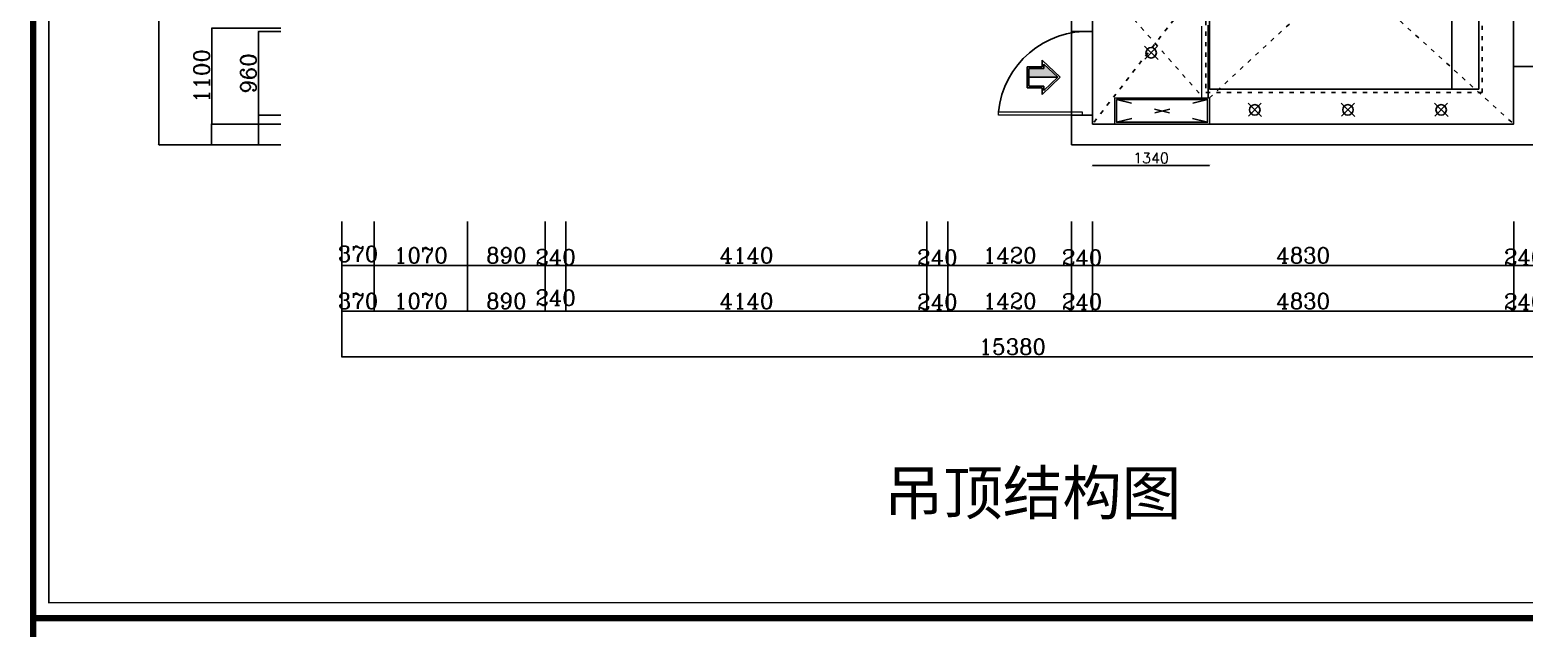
# Model space of a CAD drawing. Header units: millimetres. Extents: x 512961 to 1001058, y -961995 to -458543.
# Drawn here: x 773196 to 790335, y -943187 to -936326 of the extents above; entities that cross this region are included whole.
import ezdxf

# ---------------------------------------------------------------- set-up
doc = ezdxf.new("R2010")
doc.units = ezdxf.units.MM
doc.header["$MEASUREMENT"] = 0
doc.header["$PDMODE"] = 3
doc.linetypes.add('ACAD_ISO03W100', pattern=[30, 12, -18])
doc.layers.get('0').update_dxf_attribs({"linetype": 'CONTINUOUS'})
doc.layers.get('DEFPOINTS').update_dxf_attribs({"linetype": 'CONTINUOUS'})
for name, color, linetype in [('1', 7, 'CONTINUOUS'), ('2', 4, 'CONTINUOUS'), ('txt', 7, 'CONTINUOUS'), ('WINDOW', 5, 'CONTINUOUS'), ('图例-电', 7, 'CONTINUOUS'), ('装饰细节', 1, 'CONTINUOUS'), ('辅助线', 8, 'CONTINUOUS')]:
    doc.layers.add(name, color=color, linetype=linetype)
doc.layers.add('门窗', color=4, linetype='CONTINUOUS', lineweight=13)
doc.styles.add('HZXY', font='complex.shx', dxfattribs={"bigfont": 'HZXY.shx'})
doc.styles.get("Standard").update_dxf_attribs({"font": 'complex.shx', "bigfont": 'hzxy.shx'})
doc.dimstyles.new('LMDIM40', dxfattribs={"dimtxt": 80, "dimasz": 20, "dimexe": 0, "dimexo": 0, "dimgap": 25, "dimtad": 1, "dimdec": 0, "dimzin": 0, "dimdsep": 46, "dimtxsty": 'Standard', "dimblk1": 'DOT', "dimblk2": 'DOT', "dimsah": 1, "dimcen": 0, "dimclrd": 2, "dimclre": 2, "dimclrt": 2, "dimadec": 0, "dimazin": 0, "dimtfac": 1, "dimtdec": 0, "dimtmove": 2, "dimatfit": 3, "dimldrblk": 'DOT', "dimfxl": 0, "dimtolj": 1, "dimtzin": 0, "dimarcsym": 0})

# ---------------------------------------------------------------- blocks, each defined once
blk = doc.blocks.new('_ArchTick')
at = {"color": 0, "linetype": 'ByBlock', "const_width": 0.15}
blk.add_lwpolyline([(-0.5, -0.5), (0.5, 0.5)], dxfattribs=at)
blk = doc.blocks.new('*D604')
at = {"layer": 'DEFPOINTS', "color": 0}
for p in [(775818, -936346), (776076, -936346), (776076, -937306)]:
    blk.add_point(p, dxfattribs=at)
at = {"layer": 'txt', "color": 2, "lineweight": -2}
for p, q in [((776076, -936346), (775818, -936346)), ((775818, -937306), (775818, -936346)), ((776076, -937306), (775818, -937306))]:
    blk.add_line(p, q, dxfattribs=at)
at = {"layer": 'txt', "color": 2, "lineweight": -2, "xscale": 20, "yscale": 20, "zscale": 20}
for p, rotation in [((775818, -936346), 90), ((775818, -937306), 270)]:
    blk.add_blockref('_ArchTick', p, dxfattribs=dict(at, rotation=rotation))
at = {"layer": 'txt', "color": 2, "insert": (775703, -936826), "char_height": 180, "attachment_point": 5, "rotation": 90}
blk.add_mtext('\\A1;960', dxfattribs=at)
blk = doc.blocks.new('_DOT')
at = {"color": 0, "linetype": 'ByBlock'}
blk.add_line((-0.5, 0), (-1, 0), dxfattribs=at)
at = {"color": 0, "linetype": 'ByBlock', "const_width": 0.5}
blk.add_lwpolyline([(-0.25, 0, 1), (0.25, 0, 1)], format="xyb", close=True, dxfattribs=at)
blk = doc.blocks.new('DOT')
at = {"color": 0, "linetype": 'ByBlock'}
blk.add_line((-0.35, 0), (-1, 0), dxfattribs=at)
at = {"color": 0, "linetype": 'ByBlock', "const_width": 0.35}
blk.add_lwpolyline([(-0.175, 0, 1), (0.175, 0, 1)], format="xyb", close=True, dxfattribs=at)
blk = doc.blocks.new('*D614')
at = {"layer": 'DEFPOINTS', "color": 0}
for p in [(776076, -936306), (775281, -937406), (776076, -937406)]:
    blk.add_point(p, dxfattribs=at)
at = {"layer": 'txt', "color": 2, "lineweight": -2}
for p, q in [((776076, -936306), (775281, -936306)), ((775281, -936306), (775281, -937406)), ((776076, -937406), (775281, -937406))]:
    blk.add_line(p, q, dxfattribs=at)
at = {"layer": 'txt', "color": 2, "lineweight": -2, "xscale": 20, "yscale": 20, "zscale": 20}
for p, rotation in [((775281, -936306), 90), ((775281, -937406), 270)]:
    blk.add_blockref('_ArchTick', p, dxfattribs=dict(at, rotation=rotation))
at = {"layer": 'txt', "color": 2, "insert": (775166, -936856), "char_height": 180, "attachment_point": 5, "rotation": 90}
blk.add_mtext('\\A1;1100', dxfattribs=at)
blk = doc.blocks.new('*D615')
at = {"layer": 'DEFPOINTS', "color": 0}
for p in [(776076, -929466), (774673, -937646), (776076, -937646)]:
    blk.add_point(p, dxfattribs=at)
at = {"layer": 'txt', "color": 2, "lineweight": -2}
for p, q in [((776076, -929466), (774673, -929466)), ((774673, -929466), (774673, -937646)), ((776076, -937646), (774673, -937646))]:
    blk.add_line(p, q, dxfattribs=at)
at = {"layer": 'txt', "color": 2, "lineweight": -2, "xscale": 20, "yscale": 20, "zscale": 20}
for p, rotation in [((774673, -929466), 90), ((774673, -937646), 270)]:
    blk.add_blockref('_ArchTick', p, dxfattribs=dict(at, rotation=rotation))
at = {"layer": 'txt', "color": 2, "insert": (774558, -933556), "char_height": 180, "attachment_point": 5, "rotation": 90}
blk.add_mtext('\\A1;8180', dxfattribs=at)
blk = doc.blocks.new('*D625')
at = {"layer": 'DEFPOINTS', "color": 0}
for p in [(776775, -938523), (777145, -938523), (777145, -939028)]:
    blk.add_point(p, dxfattribs=at)
at = {"layer": 'txt', "color": 2, "lineweight": -2}
for p, q in [((776775, -938523), (776775, -939028)), ((777145, -938523), (777145, -939028)), ((776775, -939028), (777145, -939028))]:
    blk.add_line(p, q, dxfattribs=at)
at = {"layer": 'txt', "color": 2, "lineweight": -2, "xscale": 20, "yscale": 20, "zscale": 20, "rotation": 180}
blk.add_blockref('_ArchTick', (776775, -939028), dxfattribs=at)
at = {"layer": 'txt', "color": 2, "lineweight": -2, "xscale": 20, "yscale": 20, "zscale": 20}
blk.add_blockref('_ArchTick', (777145, -939028), dxfattribs=at)
at = {"layer": 'txt', "color": 2, "insert": (776960, -938895), "char_height": 180, "attachment_point": 5}
blk.add_mtext('\\A1;370', dxfattribs=at)
blk = doc.blocks.new('*D626')
at = {"layer": 'DEFPOINTS', "color": 0}
for p in [(777145, -938523), (778215, -938523), (778215, -939028)]:
    blk.add_point(p, dxfattribs=at)
at = {"layer": 'txt', "color": 2, "lineweight": -2}
for p, q in [((777145, -938523), (777145, -939028)), ((778215, -938523), (778215, -939028)), ((777145, -939028), (778215, -939028))]:
    blk.add_line(p, q, dxfattribs=at)
at = {"layer": 'txt', "color": 2, "lineweight": -2, "xscale": 20, "yscale": 20, "zscale": 20, "rotation": 180}
blk.add_blockref('_ArchTick', (777145, -939028), dxfattribs=at)
at = {"layer": 'txt', "color": 2, "lineweight": -2, "xscale": 20, "yscale": 20, "zscale": 20}
blk.add_blockref('_ArchTick', (778215, -939028), dxfattribs=at)
at = {"layer": 'txt', "color": 2, "insert": (777680, -938913), "char_height": 180, "attachment_point": 5}
blk.add_mtext('\\A1;1070', dxfattribs=at)
blk = doc.blocks.new('*D627')
at = {"layer": 'DEFPOINTS', "color": 0}
for p in [(778215, -938523), (779105, -938523), (779105, -939028)]:
    blk.add_point(p, dxfattribs=at)
at = {"layer": 'txt', "color": 2, "lineweight": -2}
for p, q in [((778215, -938523), (778215, -939028)), ((779105, -938523), (779105, -939028)), ((778215, -939028), (779105, -939028))]:
    blk.add_line(p, q, dxfattribs=at)
at = {"layer": 'txt', "color": 2, "lineweight": -2, "xscale": 20, "yscale": 20, "zscale": 20, "rotation": 180}
blk.add_blockref('_ArchTick', (778215, -939028), dxfattribs=at)
at = {"layer": 'txt', "color": 2, "lineweight": -2, "xscale": 20, "yscale": 20, "zscale": 20}
blk.add_blockref('_ArchTick', (779105, -939028), dxfattribs=at)
at = {"layer": 'txt', "color": 2, "insert": (778660, -938913), "char_height": 180, "attachment_point": 5}
blk.add_mtext('\\A1;890', dxfattribs=at)
blk = doc.blocks.new('*D628')
at = {"layer": 'DEFPOINTS', "color": 0}
for p in [(779105, -938523), (779345, -938523), (779345, -939028)]:
    blk.add_point(p, dxfattribs=at)
at = {"layer": 'txt', "color": 2, "lineweight": -2}
for p, q in [((779105, -938523), (779105, -939028)), ((779345, -938523), (779345, -939028)), ((779105, -939028), (779345, -939028))]:
    blk.add_line(p, q, dxfattribs=at)
at = {"layer": 'txt', "color": 2, "lineweight": -2, "xscale": 20, "yscale": 20, "zscale": 20, "rotation": 180}
blk.add_blockref('_ArchTick', (779105, -939028), dxfattribs=at)
at = {"layer": 'txt', "color": 2, "lineweight": -2, "xscale": 20, "yscale": 20, "zscale": 20}
blk.add_blockref('_ArchTick', (779345, -939028), dxfattribs=at)
at = {"layer": 'txt', "color": 2, "insert": (779225, -938933), "char_height": 180, "attachment_point": 5}
blk.add_mtext('\\A1;240', dxfattribs=at)
blk = doc.blocks.new('*D629')
at = {"layer": 'DEFPOINTS', "color": 0}
for p in [(779345, -938523), (783485, -938523), (783485, -939028)]:
    blk.add_point(p, dxfattribs=at)
at = {"layer": 'txt', "color": 2, "lineweight": -2}
for p, q in [((779345, -938523), (779345, -939028)), ((783485, -938523), (783485, -939028)), ((779345, -939028), (783485, -939028))]:
    blk.add_line(p, q, dxfattribs=at)
at = {"layer": 'txt', "color": 2, "lineweight": -2, "xscale": 20, "yscale": 20, "zscale": 20, "rotation": 180}
blk.add_blockref('_ArchTick', (779345, -939028), dxfattribs=at)
at = {"layer": 'txt', "color": 2, "lineweight": -2, "xscale": 20, "yscale": 20, "zscale": 20}
blk.add_blockref('_ArchTick', (783485, -939028), dxfattribs=at)
at = {"layer": 'txt', "color": 2, "insert": (781415, -938913), "char_height": 180, "attachment_point": 5}
blk.add_mtext('\\A1;4140', dxfattribs=at)
blk = doc.blocks.new('*D630')
at = {"layer": 'DEFPOINTS', "color": 0}
for p in [(783485, -938523), (783725, -938523), (783725, -939028)]:
    blk.add_point(p, dxfattribs=at)
at = {"layer": 'txt', "color": 2, "lineweight": -2}
for p, q in [((783485, -938523), (783485, -939028)), ((783725, -938523), (783725, -939028)), ((783485, -939028), (783725, -939028))]:
    blk.add_line(p, q, dxfattribs=at)
at = {"layer": 'txt', "color": 2, "lineweight": -2, "xscale": 20, "yscale": 20, "zscale": 20, "rotation": 180}
blk.add_blockref('_ArchTick', (783485, -939028), dxfattribs=at)
at = {"layer": 'txt', "color": 2, "lineweight": -2, "xscale": 20, "yscale": 20, "zscale": 20}
blk.add_blockref('_ArchTick', (783725, -939028), dxfattribs=at)
at = {"layer": 'txt', "color": 2, "insert": (783605, -938937), "char_height": 180, "attachment_point": 5}
blk.add_mtext('\\A1;240', dxfattribs=at)
blk = doc.blocks.new('*D631')
at = {"layer": 'DEFPOINTS', "color": 0}
for p in [(783725, -938523), (785145, -938523), (785145, -939028)]:
    blk.add_point(p, dxfattribs=at)
at = {"layer": 'txt', "color": 2, "lineweight": -2}
for p, q in [((783725, -938523), (783725, -939028)), ((785145, -938523), (785145, -939028)), ((783725, -939028), (785145, -939028))]:
    blk.add_line(p, q, dxfattribs=at)
at = {"layer": 'txt', "color": 2, "lineweight": -2, "xscale": 20, "yscale": 20, "zscale": 20, "rotation": 180}
blk.add_blockref('_ArchTick', (783725, -939028), dxfattribs=at)
at = {"layer": 'txt', "color": 2, "lineweight": -2, "xscale": 20, "yscale": 20, "zscale": 20}
blk.add_blockref('_ArchTick', (785145, -939028), dxfattribs=at)
at = {"layer": 'txt', "color": 2, "insert": (784435, -938913), "char_height": 180, "attachment_point": 5}
blk.add_mtext('\\A1;1420', dxfattribs=at)
blk = doc.blocks.new('*D632')
at = {"layer": 'DEFPOINTS', "color": 0}
for p in [(785145, -938523), (785385, -938523), (785385, -939028)]:
    blk.add_point(p, dxfattribs=at)
at = {"layer": 'txt', "color": 2, "lineweight": -2}
for p, q in [((785145, -938523), (785145, -939028)), ((785385, -938523), (785385, -939028)), ((785145, -939028), (785385, -939028))]:
    blk.add_line(p, q, dxfattribs=at)
at = {"layer": 'txt', "color": 2, "lineweight": -2, "xscale": 20, "yscale": 20, "zscale": 20, "rotation": 180}
blk.add_blockref('_ArchTick', (785145, -939028), dxfattribs=at)
at = {"layer": 'txt', "color": 2, "lineweight": -2, "xscale": 20, "yscale": 20, "zscale": 20}
blk.add_blockref('_ArchTick', (785385, -939028), dxfattribs=at)
at = {"layer": 'txt', "color": 2, "insert": (785265, -938937), "char_height": 180, "attachment_point": 5}
blk.add_mtext('\\A1;240', dxfattribs=at)
blk = doc.blocks.new('*D633')
at = {"layer": 'DEFPOINTS', "color": 0}
for p in [(785385, -938523), (790215, -938523), (790215, -939028)]:
    blk.add_point(p, dxfattribs=at)
at = {"layer": 'txt', "color": 2, "lineweight": -2}
for p, q in [((785385, -938523), (785385, -939028)), ((790215, -938523), (790215, -939028)), ((785385, -939028), (790215, -939028))]:
    blk.add_line(p, q, dxfattribs=at)
at = {"layer": 'txt', "color": 2, "lineweight": -2, "xscale": 20, "yscale": 20, "zscale": 20, "rotation": 180}
blk.add_blockref('_ArchTick', (785385, -939028), dxfattribs=at)
at = {"layer": 'txt', "color": 2, "lineweight": -2, "xscale": 20, "yscale": 20, "zscale": 20}
blk.add_blockref('_ArchTick', (790215, -939028), dxfattribs=at)
at = {"layer": 'txt', "color": 2, "insert": (787800, -938913), "char_height": 180, "attachment_point": 5}
blk.add_mtext('\\A1;4830', dxfattribs=at)
blk = doc.blocks.new('*D634')
at = {"layer": 'DEFPOINTS', "color": 0}
for p in [(790215, -938523), (790455, -938523), (790455, -939028)]:
    blk.add_point(p, dxfattribs=at)
at = {"layer": 'txt', "color": 2, "lineweight": -2}
for p, q in [((790215, -938523), (790215, -939028)), ((790455, -938523), (790455, -939028)), ((790215, -939028), (790455, -939028))]:
    blk.add_line(p, q, dxfattribs=at)
at = {"layer": 'txt', "color": 2, "lineweight": -2, "xscale": 20, "yscale": 20, "zscale": 20, "rotation": 180}
blk.add_blockref('_ArchTick', (790215, -939028), dxfattribs=at)
at = {"layer": 'txt', "color": 2, "lineweight": -2, "xscale": 20, "yscale": 20, "zscale": 20}
blk.add_blockref('_ArchTick', (790455, -939028), dxfattribs=at)
at = {"layer": 'txt', "color": 2, "insert": (790335, -938932), "char_height": 180, "attachment_point": 5}
blk.add_mtext('\\A1;240', dxfattribs=at)
blk = doc.blocks.new('*D637')
at = {"layer": 'DEFPOINTS', "color": 0}
for p in [(776775, -938523), (777145, -938523), (777145, -939552)]:
    blk.add_point(p, dxfattribs=at)
at = {"layer": 'txt', "color": 2, "lineweight": -2}
for p, q in [((776775, -938523), (776775, -939552)), ((777145, -938523), (777145, -939552)), ((776775, -939552), (777145, -939552))]:
    blk.add_line(p, q, dxfattribs=at)
at = {"layer": 'txt', "color": 2, "lineweight": -2, "xscale": 20, "yscale": 20, "zscale": 20, "rotation": 180}
blk.add_blockref('_ArchTick', (776775, -939552), dxfattribs=at)
at = {"layer": 'txt', "color": 2, "lineweight": -2, "xscale": 20, "yscale": 20, "zscale": 20}
blk.add_blockref('_ArchTick', (777145, -939552), dxfattribs=at)
at = {"layer": 'txt', "color": 2, "insert": (776960, -939437), "char_height": 180, "attachment_point": 5}
blk.add_mtext('\\A1;370', dxfattribs=at)
blk = doc.blocks.new('*D638')
at = {"layer": 'DEFPOINTS', "color": 0}
for p in [(777145, -938523), (778215, -938523), (778215, -939552)]:
    blk.add_point(p, dxfattribs=at)
at = {"layer": 'txt', "color": 2, "lineweight": -2}
for p, q in [((777145, -938523), (777145, -939552)), ((778215, -938523), (778215, -939552)), ((777145, -939552), (778215, -939552))]:
    blk.add_line(p, q, dxfattribs=at)
at = {"layer": 'txt', "color": 2, "lineweight": -2, "xscale": 20, "yscale": 20, "zscale": 20, "rotation": 180}
blk.add_blockref('_ArchTick', (777145, -939552), dxfattribs=at)
at = {"layer": 'txt', "color": 2, "lineweight": -2, "xscale": 20, "yscale": 20, "zscale": 20}
blk.add_blockref('_ArchTick', (778215, -939552), dxfattribs=at)
at = {"layer": 'txt', "color": 2, "insert": (777680, -939437), "char_height": 180, "attachment_point": 5}
blk.add_mtext('\\A1;1070', dxfattribs=at)
blk = doc.blocks.new('*D639')
at = {"layer": 'DEFPOINTS', "color": 0}
for p in [(778215, -938523), (779105, -938523), (779105, -939552)]:
    blk.add_point(p, dxfattribs=at)
at = {"layer": 'txt', "color": 2, "lineweight": -2}
for p, q in [((778215, -938523), (778215, -939552)), ((779105, -938523), (779105, -939552)), ((778215, -939552), (779105, -939552))]:
    blk.add_line(p, q, dxfattribs=at)
at = {"layer": 'txt', "color": 2, "lineweight": -2, "xscale": 20, "yscale": 20, "zscale": 20, "rotation": 180}
blk.add_blockref('_ArchTick', (778215, -939552), dxfattribs=at)
at = {"layer": 'txt', "color": 2, "lineweight": -2, "xscale": 20, "yscale": 20, "zscale": 20}
blk.add_blockref('_ArchTick', (779105, -939552), dxfattribs=at)
at = {"layer": 'txt', "color": 2, "insert": (778660, -939437), "char_height": 180, "attachment_point": 5}
blk.add_mtext('\\A1;890', dxfattribs=at)
blk = doc.blocks.new('*D640')
at = {"layer": 'DEFPOINTS', "color": 0}
for p in [(779105, -938523), (779345, -938523), (779345, -939552)]:
    blk.add_point(p, dxfattribs=at)
at = {"layer": 'txt', "color": 2, "lineweight": -2}
for p, q in [((779105, -938523), (779105, -939552)), ((779345, -938523), (779345, -939552)), ((779105, -939552), (779345, -939552))]:
    blk.add_line(p, q, dxfattribs=at)
at = {"layer": 'txt', "color": 2, "lineweight": -2, "xscale": 20, "yscale": 20, "zscale": 20, "rotation": 180}
blk.add_blockref('_ArchTick', (779105, -939552), dxfattribs=at)
at = {"layer": 'txt', "color": 2, "lineweight": -2, "xscale": 20, "yscale": 20, "zscale": 20}
blk.add_blockref('_ArchTick', (779345, -939552), dxfattribs=at)
at = {"layer": 'txt', "color": 2, "insert": (779225, -939399), "char_height": 180, "attachment_point": 5}
blk.add_mtext('\\A1;240', dxfattribs=at)
blk = doc.blocks.new('*D641')
at = {"layer": 'DEFPOINTS', "color": 0}
for p in [(779345, -938523), (783485, -938523), (783485, -939552)]:
    blk.add_point(p, dxfattribs=at)
at = {"layer": 'txt', "color": 2, "lineweight": -2}
for p, q in [((779345, -938523), (779345, -939552)), ((783485, -938523), (783485, -939552)), ((779345, -939552), (783485, -939552))]:
    blk.add_line(p, q, dxfattribs=at)
at = {"layer": 'txt', "color": 2, "lineweight": -2, "xscale": 20, "yscale": 20, "zscale": 20, "rotation": 180}
blk.add_blockref('_ArchTick', (779345, -939552), dxfattribs=at)
at = {"layer": 'txt', "color": 2, "lineweight": -2, "xscale": 20, "yscale": 20, "zscale": 20}
blk.add_blockref('_ArchTick', (783485, -939552), dxfattribs=at)
at = {"layer": 'txt', "color": 2, "insert": (781415, -939437), "char_height": 180, "attachment_point": 5}
blk.add_mtext('\\A1;4140', dxfattribs=at)
blk = doc.blocks.new('*D642')
at = {"layer": 'DEFPOINTS', "color": 0}
for p in [(783485, -938523), (783725, -938523), (783725, -939552)]:
    blk.add_point(p, dxfattribs=at)
at = {"layer": 'txt', "color": 2, "lineweight": -2}
for p, q in [((783485, -938523), (783485, -939552)), ((783725, -938523), (783725, -939552)), ((783485, -939552), (783725, -939552))]:
    blk.add_line(p, q, dxfattribs=at)
at = {"layer": 'txt', "color": 2, "lineweight": -2, "xscale": 20, "yscale": 20, "zscale": 20, "rotation": 180}
blk.add_blockref('_ArchTick', (783485, -939552), dxfattribs=at)
at = {"layer": 'txt', "color": 2, "lineweight": -2, "xscale": 20, "yscale": 20, "zscale": 20}
blk.add_blockref('_ArchTick', (783725, -939552), dxfattribs=at)
at = {"layer": 'txt', "color": 2, "insert": (783605, -939448), "char_height": 180, "attachment_point": 5}
blk.add_mtext('\\A1;240', dxfattribs=at)
blk = doc.blocks.new('*D643')
at = {"layer": 'DEFPOINTS', "color": 0}
for p in [(783725, -938523), (785145, -938523), (785145, -939552)]:
    blk.add_point(p, dxfattribs=at)
at = {"layer": 'txt', "color": 2, "lineweight": -2}
for p, q in [((783725, -938523), (783725, -939552)), ((785145, -938523), (785145, -939552)), ((783725, -939552), (785145, -939552))]:
    blk.add_line(p, q, dxfattribs=at)
at = {"layer": 'txt', "color": 2, "lineweight": -2, "xscale": 20, "yscale": 20, "zscale": 20, "rotation": 180}
blk.add_blockref('_ArchTick', (783725, -939552), dxfattribs=at)
at = {"layer": 'txt', "color": 2, "lineweight": -2, "xscale": 20, "yscale": 20, "zscale": 20}
blk.add_blockref('_ArchTick', (785145, -939552), dxfattribs=at)
at = {"layer": 'txt', "color": 2, "insert": (784435, -939437), "char_height": 180, "attachment_point": 5}
blk.add_mtext('\\A1;1420', dxfattribs=at)
blk = doc.blocks.new('*D644')
at = {"layer": 'DEFPOINTS', "color": 0}
for p in [(785145, -938523), (785385, -938523), (785385, -939552)]:
    blk.add_point(p, dxfattribs=at)
at = {"layer": 'txt', "color": 2, "lineweight": -2}
for p, q in [((785145, -938523), (785145, -939552)), ((785385, -938523), (785385, -939552)), ((785145, -939552), (785385, -939552))]:
    blk.add_line(p, q, dxfattribs=at)
at = {"layer": 'txt', "color": 2, "lineweight": -2, "xscale": 20, "yscale": 20, "zscale": 20, "rotation": 180}
blk.add_blockref('_ArchTick', (785145, -939552), dxfattribs=at)
at = {"layer": 'txt', "color": 2, "lineweight": -2, "xscale": 20, "yscale": 20, "zscale": 20}
blk.add_blockref('_ArchTick', (785385, -939552), dxfattribs=at)
at = {"layer": 'txt', "color": 2, "insert": (785265, -939443), "char_height": 180, "attachment_point": 5}
blk.add_mtext('\\A1;240', dxfattribs=at)
blk = doc.blocks.new('*D645')
at = {"layer": 'DEFPOINTS', "color": 0}
for p in [(785385, -938523), (790215, -938523), (790215, -939552)]:
    blk.add_point(p, dxfattribs=at)
at = {"layer": 'txt', "color": 2, "lineweight": -2}
for p, q in [((785385, -938523), (785385, -939552)), ((790215, -938523), (790215, -939552)), ((785385, -939552), (790215, -939552))]:
    blk.add_line(p, q, dxfattribs=at)
at = {"layer": 'txt', "color": 2, "lineweight": -2, "xscale": 20, "yscale": 20, "zscale": 20, "rotation": 180}
blk.add_blockref('_ArchTick', (785385, -939552), dxfattribs=at)
at = {"layer": 'txt', "color": 2, "lineweight": -2, "xscale": 20, "yscale": 20, "zscale": 20}
blk.add_blockref('_ArchTick', (790215, -939552), dxfattribs=at)
at = {"layer": 'txt', "color": 2, "insert": (787800, -939437), "char_height": 180, "attachment_point": 5}
blk.add_mtext('\\A1;4830', dxfattribs=at)
blk = doc.blocks.new('*D646')
at = {"layer": 'DEFPOINTS', "color": 0}
for p in [(790215, -938523), (790455, -938523), (790455, -939552)]:
    blk.add_point(p, dxfattribs=at)
at = {"layer": 'txt', "color": 2, "lineweight": -2}
for p, q in [((790215, -938523), (790215, -939552)), ((790455, -938523), (790455, -939552)), ((790215, -939552), (790455, -939552))]:
    blk.add_line(p, q, dxfattribs=at)
at = {"layer": 'txt', "color": 2, "lineweight": -2, "xscale": 20, "yscale": 20, "zscale": 20, "rotation": 180}
blk.add_blockref('_ArchTick', (790215, -939552), dxfattribs=at)
at = {"layer": 'txt', "color": 2, "lineweight": -2, "xscale": 20, "yscale": 20, "zscale": 20}
blk.add_blockref('_ArchTick', (790455, -939552), dxfattribs=at)
at = {"layer": 'txt', "color": 2, "insert": (790335, -939442), "char_height": 180, "attachment_point": 5}
blk.add_mtext('\\A1;240', dxfattribs=at)
blk = doc.blocks.new('*D649')
at = {"layer": 'DEFPOINTS', "color": 0}
for p in [(776775, -938523), (792155, -938523), (776775, -940076)]:
    blk.add_point(p, dxfattribs=at)
at = {"layer": 'txt', "color": 2, "lineweight": -2}
for p, q in [((776775, -938523), (776775, -940076)), ((792155, -938523), (792155, -940076)), ((792155, -940076), (776775, -940076))]:
    blk.add_line(p, q, dxfattribs=at)
at = {"layer": 'txt', "color": 2, "lineweight": -2, "xscale": 20, "yscale": 20, "zscale": 20, "rotation": 180}
blk.add_blockref('_ArchTick', (776775, -940076), dxfattribs=at)
at = {"layer": 'txt', "color": 2, "lineweight": -2, "xscale": 20, "yscale": 20, "zscale": 20}
blk.add_blockref('_ArchTick', (792155, -940076), dxfattribs=at)
at = {"layer": 'txt', "color": 2, "insert": (784465, -939961), "char_height": 180, "attachment_point": 5}
blk.add_mtext('\\A1;15380', dxfattribs=at)
blk = doc.blocks.new('A$C6B6B2ED4')
at = {"linetype": 'ByBlock'}
h = blk.add_hatch(color=256, dxfattribs=at)
h.dxf.hatch_style = 2
h.paths.add_polyline_path([(29, 196), (359, 196), (359, 296), (189, 296), (189, 346)])
for p, q in [((0, 196), (209, 392)), ((29, 196), (189, 346)), ((189, 346), (189, 296)), ((209, 392), (209, 316)), ((209, 0), (0, 196)), ((29, 196), (359, 196)), ((189, 46), (29, 196)), ((189, 296), (359, 296)), ((209, 316), (379, 316)), ((359, 296), (359, 96)), ((379, 316), (379, 76)), ((189, 96), (189, 46)), ((359, 96), (189, 96)), ((209, 76), (209, 0)), ((379, 76), (209, 76))]:
    blk.add_line(p, q, dxfattribs=at)
blk = doc.blocks.new('*D1156')
at = {"layer": 'DEFPOINTS', "color": 0}
for p in [(785385, -937406), (786725, -937406), (786725, -937881)]:
    blk.add_point(p, dxfattribs=at)
at = {"layer": 'txt', "color": 2, "lineweight": -2}
for p, q in [((785385, -937880), (785385, -937881)), ((785385, -937881), (786725, -937881)), ((786725, -937880), (786725, -937881))]:
    blk.add_line(p, q, dxfattribs=at)
at = {"layer": 'txt', "color": 2, "lineweight": -2, "xscale": 20, "yscale": 20, "zscale": 20, "rotation": 180}
blk.add_blockref('_ArchTick', (785385, -937881), dxfattribs=at)
at = {"layer": 'txt', "color": 2, "lineweight": -2, "xscale": 20, "yscale": 20, "zscale": 20}
blk.add_blockref('_ArchTick', (786725, -937881), dxfattribs=at)
at = {"layer": 'txt', "color": 2, "insert": (786055, -937796), "char_height": 120, "attachment_point": 5}
blk.add_mtext('\\A1;1340', dxfattribs=at)
blk = doc.blocks.new('*D1158')
at = {"layer": 'DEFPOINTS', "color": 0}
for p in [(789815, -934466), (789505, -937006), (789815, -937006)]:
    blk.add_point(p, dxfattribs=at)
at = {"layer": 'txt', "color": 2, "lineweight": -2}
for p, q in [((789506, -934466), (789505, -934466)), ((789505, -934466), (789505, -937006)), ((789506, -937006), (789505, -937006))]:
    blk.add_line(p, q, dxfattribs=at)
at = {"layer": 'txt', "color": 2, "lineweight": -2, "xscale": 20, "yscale": 20, "zscale": 20}
for p, rotation in [((789505, -934466), 90), ((789505, -937006), 270)]:
    blk.add_blockref('_ArchTick', p, dxfattribs=dict(at, rotation=rotation))
at = {"layer": 'txt', "color": 2, "insert": (789420, -935736), "char_height": 120, "attachment_point": 5, "rotation": 90}
blk.add_mtext('\\A1;2540', dxfattribs=at)

msp = doc.modelspace()

# ---------------------------------------------------------------- linework, layer by layer
at = {"color": 8, "linetype": 'ACAD_ISO03W100', "ltscale": 4}
for p, q in [((786334.6, -933885.7), (790214.6, -937405.7)), ((786724.6, -937105.7), (790214.6, -933885.7)), ((785384.6, -935665.7), (786654.1, -937105.7)), ((786684.6, -935735.7), (785384.6, -937405.7))]:
    msp.add_line(p, q, dxfattribs=at)
at = {"color": 250}
msp.add_line((790214.6, -934395.7), (790214.6, -936745.7), dxfattribs=at)
msp.add_line((785384.6, -937405.7), (786334.6, -937405.7))
at = {"const_width": 72.1}
for points in [[(773231.9, -943073.8), (799252.6, -943072.4), (799252.6, -924187.5), (773231.9, -924188.9)], [(773233.9, -961958.7), (799254.7, -961957.3), (799254.7, -943072.4), (773233.9, -943073.8)]]:
    msp.add_lwpolyline(points, close=True, dxfattribs=at)
at = {"color": 4}
msp.add_lwpolyline([(773412.7, -924381.6), (773412.7, -942896.8), (795236.3, -942895.4), (795236.3, -924380.2)], close=True, dxfattribs=at)
at = {"color": 8, "linetype": 'ACAD_ISO03W100', "ltscale": 4}
msp.add_lwpolyline([(786684.6, -937045.7), (789854.6, -937045.7), (789854.6, -934425.7), (786684.6, -934425.7)], close=True, dxfattribs=at)
at = {"layer": '1', "color": 7}
for p, q in [((786135.6, -936665.6), (785981, -936512.4)), ((785983.6, -936660), (786131.3, -936512.8)), ((787324.2, -937320.3), (787169.5, -937167.1)), ((787172.1, -937314.7), (787319.8, -937167.5)), ((788392.1, -937320.3), (788237.5, -937167.1)), ((788240.1, -937314.7), (788387.8, -937167.5)), ((789461.7, -937320.3), (789307.1, -937167.1)), ((789309.7, -937314.7), (789457.4, -937167.5))]:
    msp.add_line(p, q, dxfattribs=at)
at = {"layer": '2', "color": 7}
for centre in [(786056.9, -936588.5), (787245.5, -937243.2), (788313.5, -937243.2), (789383.1, -937243.2)]:
    msp.add_circle(centre, 60, dxfattribs=at)
at = {"layer": 'txt', "color": 2}
for p, q in [((776075.9, -937305.7), (775818, -937305.7)), ((775818, -937405.7), (775818, -937305.7)), ((776075.9, -937405.7), (775280.5, -937405.7)), ((775280.5, -937405.7), (775280.5, -937645.7)), ((776075.9, -937405.7), (775818, -937405.7)), ((776075.9, -937405.7), (775818, -937405.7)), ((775818, -937645.7), (775818, -937405.7)), ((776075.9, -937645.7), (775280.5, -937645.7)), ((776075.9, -937645.7), (775818, -937645.7))]:
    msp.add_line(p, q, dxfattribs=at)
at = {"layer": 'WINDOW'}
for p, q in [((785384.6, -935665.7), (785384.6, -936345.7)), ((785144.6, -935905.7), (785144.6, -936345.7)), ((785384.6, -936345.7), (785144.6, -936345.7)), ((790214.6, -936745.7), (790454.6, -936745.7)), ((790214.6, -936745.7), (790214.6, -937405.7)), ((785384.6, -937305.7), (785144.6, -937305.7)), ((785144.6, -937305.7), (785144.6, -937645.7)), ((785384.6, -937305.7), (785384.6, -937405.7)), ((790214.6, -937405.7), (785384.6, -937405.7)), ((790454.6, -937645.7), (785144.6, -937645.7))]:
    msp.add_line(p, q, dxfattribs=at)
at = {"layer": '图例-电'}
msp.add_line((786709.1, -936272.4), (786709.1, -937105.7), dxfattribs=at)
at = {"layer": '装饰细节', "color": 250, "linetype": 'ACAD_ISO03W100', "ltscale": 15}
for p, q in [((785660.6, -937385.7), (786704.6, -937125.7)), ((786704.6, -937385.7), (785660.6, -937125.7))]:
    msp.add_line(p, q, dxfattribs=at)
at = {"layer": '辅助线'}
for p, q in [((785144.6, -936345.7), (785144.6, -937305.7)), ((785384.6, -936345.7), (785384.6, -937305.7))]:
    msp.add_line(p, q, dxfattribs=at)
msp.add_lwpolyline([(786334.6, -935665.7), (786334.6, -933885.7), (790214.6, -933885.7), (790214.6, -937405.7), (786334.6, -937405.7), (786334.6, -937405.7)], dxfattribs=at)
for points in [[(786724.6, -937005.7), (789814.6, -937005.7), (789814.6, -934465.7), (786724.6, -934465.7)], [(785660.6, -937125.7), (786704.6, -937125.7), (786704.6, -937385.7), (785660.6, -937385.7)]]:
    msp.add_lwpolyline(points, close=True, dxfattribs=at)
msp.add_arc((785324.6, -937369.2), 1025.2, 86.64495, 174.2072, dxfattribs=at)
at = {"layer": '门窗'}
msp.add_line((786638.6, -937105.7), (786638.6, -936282.4), dxfattribs=at)
msp.add_lwpolyline([(785640.6, -937105.7), (786724.6, -937105.7), (786724.6, -937405.7), (785640.6, -937405.7)], close=True, dxfattribs=at)
msp.add_lwpolyline([(785264.6, -937305.7), (784304.6, -937305.7), (784304.6, -937265.7), (785264.6, -937265.7), (785264.6, -937305.7)], dxfattribs=at)

# ---------------------------------------------------------------- block references
at = {"layer": 'txt', "color": 2, "xscale": 20, "yscale": 20, "zscale": 20}
for p, rotation in [((775818, -937305.7), 90), ((775280.5, -937405.7), 90), ((775818, -937405.7), 270), ((775818, -937405.7), 90), ((775280.5, -937645.7), 270), ((775818, -937645.7), 270)]:
    msp.add_blockref('_ArchTick', p, dxfattribs=dict(at, rotation=rotation))
at = {"layer": '图例-电', "xscale": -1}
msp.add_blockref('A$C6B6B2ED4', (785014.3, -937066.1), dxfattribs=at)

# ---------------------------------------------------------------- texts
at = {"insert": (782991.4, -941385.1), "char_height": 187.063, "width": 12766.678, "attachment_point": 1, "style": 'HZXY'}
msp.add_mtext('{\\fﾷￂￋￎ_GB2312|b0|i0|c134|p49;\\H2.673x;吊顶结构图}', dxfattribs=at)

# ---------------------------------------------------------------- dimensions: what is measured, and where the dimension line sits
at = {"layer": 'txt'}
for base, p1, p2, angle, override, picture, middle in [((774673, -937645.7), (776075.9, -929465.7), (776075.9, -937645.7), 90, {"dimtxt": 180, "dimblk": 'ArchTick', "dimsah": 0, "dimldrblk": 'DOT'}, '*D615', (774558, -933555.7)), ((789504.7, -937005.7), (789814.6, -934465.7), (789814.6, -937005.7), 90, {"dimtxt": 120, "dimblk": 'ArchTick', "dimsah": 0, "dimldrblk": 'DOT', "dimfxl": 1.25, "dimfxlon": 1}, '*D1158', (789419.7, -935735.7)), ((775280.5, -937405.7), (776075.9, -936305.7), (776075.9, -937405.7), 90, {"dimtxt": 180, "dimblk": 'ArchTick', "dimsah": 0, "dimldrblk": 'DOT'}, '*D614', (775165.5, -936855.7)), ((775818, -936345.7), (776075.9, -937305.7), (776075.9, -936345.7), 270, {"dimtxt": 180, "dimblk": 'ArchTick', "dimsah": 0, "dimldrblk": 'DOT'}, '*D604', (775703, -936825.7))]:
    dim = msp.add_linear_dim(base=base, p1=p1, p2=p2, angle=angle, dimstyle='LMDIM40', override=override, dxfattribs=at)
    dim.commit()
    dim.dimension.update_dxf_attribs({"geometry": picture, "text_midpoint": middle})
dim = msp.add_linear_dim(base=(786724.6, -937881.1), p1=(785384.6, -937405.7), p2=(786724.6, -937405.7), dimstyle='LMDIM40', override={"dimtxt": 120, "dimblk": 'ArchTick', "dimsah": 0, "dimldrblk": 'DOT', "dimfxl": 1.25, "dimfxlon": 1}, dxfattribs=at)
dim.commit()
dim.dimension.update_dxf_attribs({"geometry": '*D1156', "text_midpoint": (786054.6, -937796.1)})
at = {"layer": 'txt', "color": 2}
for base, p1, p2, picture, middle in [((777144.6, -939027.9), (776774.6, -938523.4), (777144.6, -938523.4), '*D625', (776959.6, -938894.7)), ((777144.6, -939551.7), (776774.6, -938523.4), (777144.6, -938523.4), '*D637', (776959.6, -939437)), ((779344.6, -939027.9), (779104.6, -938523.4), (779344.6, -938523.4), '*D628', (779224.6, -938933.2)), ((779344.6, -939551.7), (779104.6, -938523.4), (779344.6, -938523.4), '*D640', (779224.6, -939398.5)), ((783724.6, -939027.9), (783484.6, -938523.4), (783724.6, -938523.4), '*D630', (783604.6, -938937.3)), ((783724.6, -939551.7), (783484.6, -938523.4), (783724.6, -938523.4), '*D642', (783604.6, -939448.2)), ((785384.6, -939027.9), (785144.6, -938523.4), (785384.6, -938523.4), '*D632', (785264.6, -938937.4)), ((785384.6, -939551.7), (785144.6, -938523.4), (785384.6, -938523.4), '*D644', (785264.6, -939443.3)), ((790454.6, -939027.9), (790214.6, -938523.4), (790454.6, -938523.4), '*D634', (790334.6, -938931.7)), ((790454.6, -939551.7), (790214.6, -938523.4), (790454.6, -938523.4), '*D646', (790334.6, -939442.4))]:
    dim = msp.add_linear_dim(base=base, p1=p1, p2=p2, dimstyle='LMDIM40', override={"dimtxt": 180, "dimblk": 'ArchTick', "dimsah": 0, "dimldrblk": 'DOT'}, dxfattribs=at)
    dim.commit()
    dim.dimension.update_dxf_attribs({"geometry": picture, "text_midpoint": middle, "dimtype": 160})
for base, p1, p2, picture, middle in [((776774.6, -940076.5), (792154.6, -938523.4), (776774.6, -938523.4), '*D649', (784464.6, -939961.5)), ((778214.6, -939027.9), (777144.6, -938523.4), (778214.6, -938523.4), '*D626', (777679.6, -938912.9)), ((778214.6, -939551.7), (777144.6, -938523.4), (778214.6, -938523.4), '*D638', (777679.6, -939436.7)), ((779104.6, -939027.9), (778214.6, -938523.4), (779104.6, -938523.4), '*D627', (778659.6, -938912.9)), ((779104.6, -939551.7), (778214.6, -938523.4), (779104.6, -938523.4), '*D639', (778659.6, -939436.7)), ((783484.6, -939027.9), (779344.6, -938523.4), (783484.6, -938523.4), '*D629', (781414.6, -938912.9)), ((783484.6, -939551.7), (779344.6, -938523.4), (783484.6, -938523.4), '*D641', (781414.6, -939436.7)), ((785144.6, -939027.9), (783724.6, -938523.4), (785144.6, -938523.4), '*D631', (784434.6, -938912.9)), ((785144.6, -939551.7), (783724.6, -938523.4), (785144.6, -938523.4), '*D643', (784434.6, -939436.7)), ((790214.6, -939027.9), (785384.6, -938523.4), (790214.6, -938523.4), '*D633', (787799.6, -938912.9)), ((790214.6, -939551.7), (785384.6, -938523.4), (790214.6, -938523.4), '*D645', (787799.6, -939436.7))]:
    dim = msp.add_linear_dim(base=base, p1=p1, p2=p2, dimstyle='LMDIM40', override={"dimtxt": 180, "dimblk": 'ArchTick', "dimsah": 0, "dimldrblk": 'DOT'}, dxfattribs=at)
    dim.commit()
    dim.dimension.update_dxf_attribs({"geometry": picture, "text_midpoint": middle})

doc.saveas('drawing.dxf')
